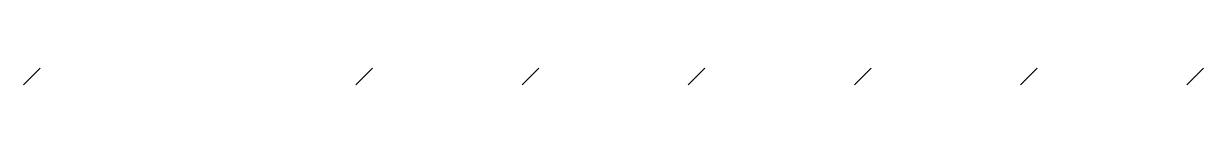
# Model space of a CAD drawing. Header units: metres. Extents: x 0 to 168001, y 0 to 401001.
# Drawn here: x 0 to 71, y 0 to 1 of the extents above; entities outside this region: 1.
import ezdxf

# ---------------------------------------------------------------- set-up
doc = ezdxf.new("R2010")
doc.units = ezdxf.units.M
for name, color, linetype in [('İnfra', 1, 'Continuous'), ('STRASSE', 150, 'Continuous'), ('Straße', 30, 'Continuous'), ('Water', 5, 'Continuous'), ('Électricité', 2, 'Continuous'), ('ΟΣ', 6, 'Continuous'), ('Данные', 3, 'Continuous')]:
    doc.layers.add(name, color=color, linetype=linetype)
doc.layers.add('Root', color=7, linetype='Continuous', true_color=0x123456)

# ---------------------------------------------------------------- blocks, each defined once
blk = doc.blocks.new('LayerCase')
at = {"color": 0}
blk.add_line((0, 1), (1, 1), dxfattribs=at)
at = {"layer": 'wATER'}
blk.add_line((0, 0), (1, 0), dxfattribs=at)

msp = doc.modelspace()

# ---------------------------------------------------------------- linework, layer by layer
at = {"layer": 'i̇NFRA'}
msp.add_line((50, 0), (51, 1), dxfattribs=at)
at = {"layer": 'sTRAßE'}
msp.add_line((60, 0), (61, 1), dxfattribs=at)
at = {"layer": 'strasse'}
msp.add_line((70, 0), (71, 1), dxfattribs=at)
at = {"layer": 'wATER'}
msp.add_line((0, 0), (1, 1), dxfattribs=at)
at = {"layer": 'éLECTRICITÉ'}
msp.add_line((20, 0), (21, 1), dxfattribs=at)
at = {"layer": 'ος'}
msp.add_line((40, 0), (41, 1), dxfattribs=at)
at = {"layer": 'дАННЫЕ'}
msp.add_line((30, 0), (31, 1), dxfattribs=at)

# ---------------------------------------------------------------- block references
at = {"layer": 'rOoT'}
msp.add_blockref('LayerCase', (168000, 401000), dxfattribs=at)

doc.saveas('drawing.dxf')
